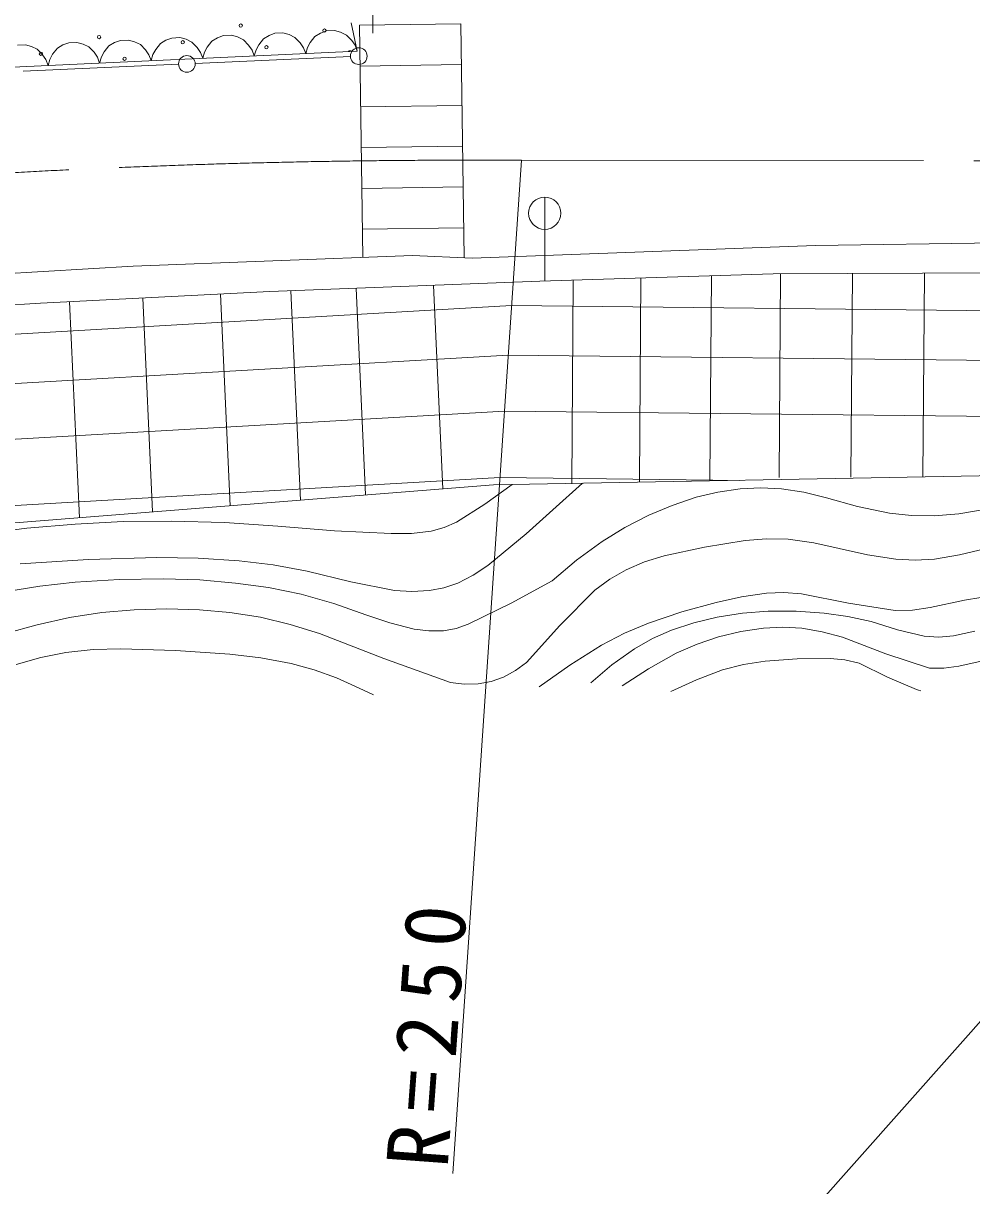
# Model space of a CAD drawing. Units: millimetres, scale not verified. Extents: x 40000 to 680000, y 20000 to 380000.
# Drawn here: x 230441 to 258738, y 262989 to 297686 of the extents above; entities that cross this region are included whole.
import ezdxf

# ---------------------------------------------------------------- set-up
doc = ezdxf.new("R2010")
doc.units = ezdxf.units.MM
doc.header["$LTSCALE"] = 1000
doc.linetypes.add('CHAIN', pattern=[18.5, 12, -1.5, 3.5, -1.5])
doc.layers.add('S-BGD', color=7, linetype='Continuous', lineweight=13)
doc.styles.add('ＭＳ ゴシック', font='')
doc.styles.get('ＭＳ ゴシック').set_extended_font_data('MS Gothic')

msp = doc.modelspace()

# ---------------------------------------------------------------- linework, layer by layer
at = {"layer": 'S-BGD'}
for p, q in [((240873, 299886), (240873, 297393)), ((240221, 297702), (240406, 296852)), ((237951, 297386), (237773, 297321)), ((238189, 297397), (237951, 297386)), ((238373, 297348), (238189, 297397)), ((239310, 297391), (239145, 297291)), ((239488, 297457), (239310, 297391)), ((239726, 297468), (239488, 297457)), ((239910, 297419), (239726, 297468)), ((240083, 297334), (239910, 297419)), ((240468, 297626), (243496, 297670)), ((240569, 290699), (240468, 297626)), ((243598, 290684), (243496, 297670)), ((230504, 297044), (230266, 297033)), ((230687, 296995), (230504, 297044)), ((231625, 297038), (231460, 296938)), ((231803, 297104), (231625, 297038)), ((232041, 297115), (231803, 297104)), ((232224, 297065), (232041, 297115)), ((232397, 296981), (232224, 297065)), ((232997, 297009), (232855, 296833)), ((233162, 297109), (232997, 297009)), ((233340, 297174), (233162, 297109)), ((233578, 297185), (233340, 297174)), ((233761, 297136), (233578, 297185)), ((233935, 297052), (233761, 297136)), ((234092, 296889), (233935, 297052)), ((234534, 297079), (234392, 296903)), ((234699, 297179), (234534, 297079)), ((234877, 297245), (234699, 297179)), ((235115, 297256), (234877, 297245)), ((235298, 297207), (235115, 297256)), ((235472, 297122), (235298, 297207)), ((235629, 296960), (235472, 297122)), ((236071, 297150), (235929, 296974)), ((236236, 297250), (236071, 297150)), ((236414, 297316), (236236, 297250)), ((236652, 297327), (236414, 297316)), ((236836, 297277), (236652, 297327)), ((237009, 297193), (236836, 297277)), ((237166, 297031), (237009, 297193)), ((237266, 296885), (237166, 297031)), ((237466, 297045), (237385, 296891)), ((237608, 297221), (237466, 297045)), ((237773, 297321), (237608, 297221)), ((238546, 297264), (238373, 297348)), ((238704, 297101), (238546, 297264)), ((238803, 296956), (238704, 297101)), ((239003, 297115), (238922, 296961)), ((239145, 297291), (239003, 297115)), ((240241, 297172), (240083, 297334)), ((240340, 297027), (240241, 297172)), ((240406, 296852), (240340, 297027)), ((240406, 296852), (225034, 296146)), ((230860, 296910), (230687, 296995)), ((231018, 296748), (230860, 296910)), ((231117, 296602), (231018, 296748)), ((231318, 296762), (231236, 296608)), ((231460, 296938), (231318, 296762)), ((232555, 296819), (232397, 296981)), ((232654, 296673), (232555, 296819)), ((232720, 296499), (232654, 296673)), ((232773, 296679), (232720, 296499)), ((232855, 296833), (232773, 296679)), ((234191, 296744), (234092, 296889)), ((234257, 296570), (234191, 296744)), ((234310, 296749), (234257, 296570)), ((234392, 296903), (234310, 296749)), ((235572, 296484), (240202, 296692)), ((235728, 296814), (235629, 296960)), ((235794, 296640), (235728, 296814)), ((235848, 296820), (235794, 296640)), ((235929, 296974), (235848, 296820)), ((237331, 296711), (237266, 296885)), ((237385, 296891), (237331, 296711)), ((238868, 296782), (238803, 296956)), ((238922, 296961), (238868, 296782)), ((230442, 296252), (235072, 296461)), ((231183, 296428), (231117, 296602)), ((231236, 296608), (231183, 296428)), ((240486, 296409), (243514, 296453)), ((240503, 295191), (243532, 295235)), ((240521, 293974), (243549, 294018)), ((245301, 293596), (243254, 263352)), ((240539, 292756), (243567, 292800)), ((245999, 292496), (245999, 290002)), ((243585, 291583), (240556, 291539)), ((266987, 291256), (254079, 291051)), ((254079, 291051), (243837, 290673)), ((233719, 290436), (221995, 289749)), ((242058, 290757), (233719, 290436)), ((243837, 290673), (242058, 290757)), ((245851, 289984), (252810, 290207)), ((248868, 290081), (248825, 284000)), ((250972, 290149), (250929, 284067)), ((252796, 260915), (278923, 290332)), ((252810, 290207), (260030, 290235)), ((253034, 290208), (252991, 284127)), ((255179, 290217), (255136, 284135)), ((257325, 290225), (257282, 284143)), ((237794, 289677), (245851, 289984)), ((240369, 289775), (240651, 283606)), ((242683, 289863), (242962, 283789)), ((246849, 290016), (246806, 283935)), ((230954, 289332), (237794, 289677)), ((231825, 289376), (232121, 282929)), ((234010, 289486), (234302, 283102)), ((236327, 289603), (236616, 283285)), ((238426, 289701), (238712, 283452)), ((245008, 289265), (223156, 288002)), ((225295, 288958), (230954, 289332)), ((245008, 289265), (281600, 288849)), ((223288, 286536), (244907, 287784)), ((244907, 287784), (281583, 287368)), ((223437, 284878), (244794, 286112)), ((244794, 286112), (281564, 285694)), ((244475, 283909), (263458, 284256)), ((223614, 282909), (244660, 284125)), ((228042, 282605), (244475, 283909)), ((244213, 283331), (245030, 283919)), ((244660, 284125), (251814, 284043)), ((246829, 283690), (247121, 283958)), ((246544, 283430), (246829, 283690)), ((249800, 283296), (250519, 283538)), ((250519, 283538), (251160, 283692)), ((251160, 283692), (251825, 283789)), ((251825, 283789), (252446, 283821)), ((252446, 283821), (253065, 283794)), ((253065, 283794), (253734, 283689)), ((253734, 283689), (254401, 283523)), ((254401, 283523), (255335, 283262)), ((243368, 282793), (244213, 283331)), ((245446, 282446), (246544, 283430)), ((249109, 283000), (249800, 283296)), ((255335, 283262), (256283, 283059)), ((258358, 283047), (259106, 283172)), ((231986, 282737), (233423, 282813)), ((233423, 282813), (234860, 282827)), ((234860, 282827), (236444, 282783)), ((236444, 282783), (238039, 282678)), ((242998, 282631), (243368, 282793)), ((248393, 282637), (249109, 283000)), ((256283, 283059), (256945, 282992)), ((256945, 282992), (257620, 282984)), ((257620, 282984), (258358, 283047)), ((229134, 282432), (230552, 282614)), ((230552, 282614), (231986, 282737)), ((238039, 282678), (239724, 282536)), ((239724, 282536), (241422, 282453)), ((241422, 282453), (242020, 282459)), ((242020, 282459), (242607, 282526)), ((242607, 282526), (242998, 282631)), ((244297, 281498), (245446, 282446)), ((247709, 282222), (248393, 282637)), ((246946, 281656), (247709, 282222)), ((250765, 282048), (251983, 282248)), ((251983, 282248), (252617, 282299)), ((252617, 282299), (253258, 282290)), ((253258, 282290), (254024, 282181)), ((254024, 282181), (254785, 282013)), ((232388, 281676), (234431, 281743)), ((234431, 281743), (235659, 281722)), ((248975, 281607), (249560, 281789)), ((249560, 281789), (250765, 282048)), ((254785, 282013), (255624, 281822)), ((255624, 281822), (256476, 281691)), ((257623, 281693), (258374, 281817)), ((258374, 281817), (259129, 282002)), ((230353, 281549), (232388, 281676)), ((235659, 281722), (236884, 281641)), ((236884, 281641), (237897, 281517)), ((237897, 281517), (238915, 281332)), ((243862, 281210), (244297, 281498)), ((246222, 281043), (246946, 281656)), ((248428, 281375), (248975, 281607)), ((256476, 281691), (257046, 281662)), ((257046, 281662), (257623, 281693)), ((231994, 281002), (233307, 281082)), ((233307, 281082), (234629, 281101)), ((234629, 281101), (235705, 281069)), ((235705, 281069), (236776, 280977)), ((238915, 281332), (240216, 281015)), ((243402, 280976), (243862, 281210)), ((247489, 280762), (247943, 281095)), ((247943, 281095), (248428, 281375)), ((229891, 280715), (230937, 280888)), ((230937, 280888), (231994, 281002)), ((236776, 280977), (237755, 280841)), ((237755, 280841), (238734, 280645)), ((240216, 281015), (241521, 280759)), ((241521, 280759), (242039, 280727)), ((242039, 280727), (242559, 280756)), ((242559, 280756), (242990, 280837)), ((242990, 280837), (243402, 280976)), ((245000, 280379), (246222, 281043)), ((246448, 279707), (247489, 280762)), ((238734, 280645), (239704, 280365)), ((239704, 280365), (240664, 280025)), ((243716, 279751), (245000, 280379)), ((250087, 280114), (251117, 280398)), ((251117, 280398), (251865, 280566)), ((251865, 280566), (252616, 280673)), ((252616, 280673), (253131, 280695)), ((253131, 280695), (253656, 280655)), ((253656, 280655), (255059, 280374)), ((255059, 280374), (256458, 280155)), ((257495, 280244), (258520, 280471)), ((258520, 280471), (259539, 280635)), ((231825, 279947), (232785, 280095)), ((232785, 280095), (233752, 280183)), ((233752, 280183), (234723, 280210)), ((234723, 280210), (235695, 280178)), ((235695, 280178), (236605, 280097)), ((236605, 280097), (237515, 279955)), ((240664, 280025), (241374, 279787)), ((249092, 279777), (250087, 280114)), ((251139, 279955), (251902, 280075)), ((251902, 280075), (252670, 280135)), ((252670, 280135), (253499, 280136)), ((253499, 280136), (254336, 280075)), ((254336, 280075), (255040, 279983)), ((256458, 280155), (256971, 280169)), ((256971, 280169), (257495, 280244)), ((229913, 279468), (230857, 279735)), ((230857, 279735), (231825, 279947)), ((237515, 279955), (238406, 279741)), ((238406, 279741), (239275, 279470)), ((241374, 279787), (242107, 279606)), ((243355, 279620), (243716, 279751)), ((245452, 278610), (246448, 279707)), ((248378, 279477), (249092, 279777)), ((249782, 279569), (250452, 279790)), ((250452, 279790), (251139, 279955)), ((252530, 279630), (253101, 279659)), ((253101, 279659), (253668, 279627)), ((255040, 279983), (255734, 279830)), ((255734, 279830), (256523, 279579)), ((239275, 279470), (241199, 278721)), ((242107, 279606), (242546, 279547)), ((242546, 279547), (242981, 279549)), ((242981, 279549), (243355, 279620)), ((247691, 279122), (248378, 279477)), ((248673, 279018), (249213, 279320)), ((249213, 279320), (249782, 279569)), ((250543, 279153), (251188, 279369)), ((251188, 279369), (251852, 279529)), ((251852, 279529), (252530, 279630)), ((253668, 279627), (254274, 279526)), ((254274, 279526), (254878, 279363)), ((254878, 279363), (256174, 278865)), ((256523, 279579), (257322, 279389)), ((257322, 279389), (257753, 279366)), ((257753, 279366), (258199, 279405)), ((258199, 279405), (258833, 279543)), ((231710, 278903), (232527, 278991)), ((232527, 278991), (233355, 279018)), ((233355, 279018), (234979, 278966)), ((234979, 278966), (236608, 278854)), ((246747, 278526), (247691, 279122)), ((248005, 278536), (248673, 279018)), ((249922, 278882), (250543, 279153)), ((230230, 278547), (230965, 278755)), ((230965, 278755), (231710, 278903)), ((236608, 278854), (237527, 278744)), ((237527, 278744), (238430, 278577)), ((241199, 278721), (243187, 278012)), ((249098, 278419), (249922, 278882)), ((251927, 278547), (252576, 278648)), ((252576, 278648), (253532, 278717)), ((253532, 278717), (254511, 278726)), ((254511, 278726), (254949, 278686)), ((254949, 278686), (255380, 278585)), ((256174, 278865), (257476, 278433)), ((258355, 278499), (259375, 278730)), ((238430, 278577), (239120, 278391)), ((239120, 278391), (239791, 278148)), ((244771, 278171), (245129, 278366)), ((245129, 278366), (245452, 278610)), ((245830, 277876), (246747, 278526)), ((247370, 278004), (248005, 278536)), ((248311, 277908), (249098, 278419)), ((250524, 278094), (251304, 278390)), ((251304, 278390), (251927, 278547)), ((255380, 278585), (256223, 278166)), ((257476, 278433), (257907, 278435)), ((257907, 278435), (258355, 278499)), ((239791, 278148), (240338, 277904)), ((243187, 278012), (243600, 277961)), ((243600, 277961), (244015, 277971)), ((244015, 277971), (244400, 278041)), ((244400, 278041), (244771, 278171)), ((249759, 277739), (250524, 278094)), ((256223, 278166), (257093, 277800)), ((240338, 277904), (240888, 277637)), ((257093, 277800), (257150, 277783)), ((257150, 277783), (257216, 277763))]:
    msp.add_line(p, q, dxfattribs=at)
at = {"layer": 'S-BGD', "linetype": 'CHAIN'}
msp.add_line((245301, 293596), (267216, 293577), dxfattribs=at)
at = {"layer": 'S-BGD'}
for centre, radius in [((236932, 297616), 49.7), ((239428, 297465), 49.7), ((232704, 297272), 49.7), ((235199, 297121), 49.7), ((237694, 296969), 49.7), ((230970, 296776), 49.7), ((233466, 296625), 49.7), ((235322, 296472), 249), ((240452, 296704), 249), ((245999, 292015), 481)]:
    msp.add_circle(centre, radius, dxfattribs=at)
msp.add_arc((240190, 296818), 49.7, 32.5159, 152.7489, dxfattribs=at)
at = {"layer": 'S-BGD', "linetype": 'CHAIN'}
msp.add_arc((243791, 43600), 250000, 89.65405, 94.83228, dxfattribs=at)

# ---------------------------------------------------------------- texts
at = {"layer": 'S-BGD', "insert": (243129, 263484), "char_height": 1833, "attachment_point": 7, "rotation": 85.8, "style": 'ＭＳ ゴシック'}
msp.add_mtext('\\T1.32;R=250', dxfattribs=at)

doc.saveas('drawing.dxf')
